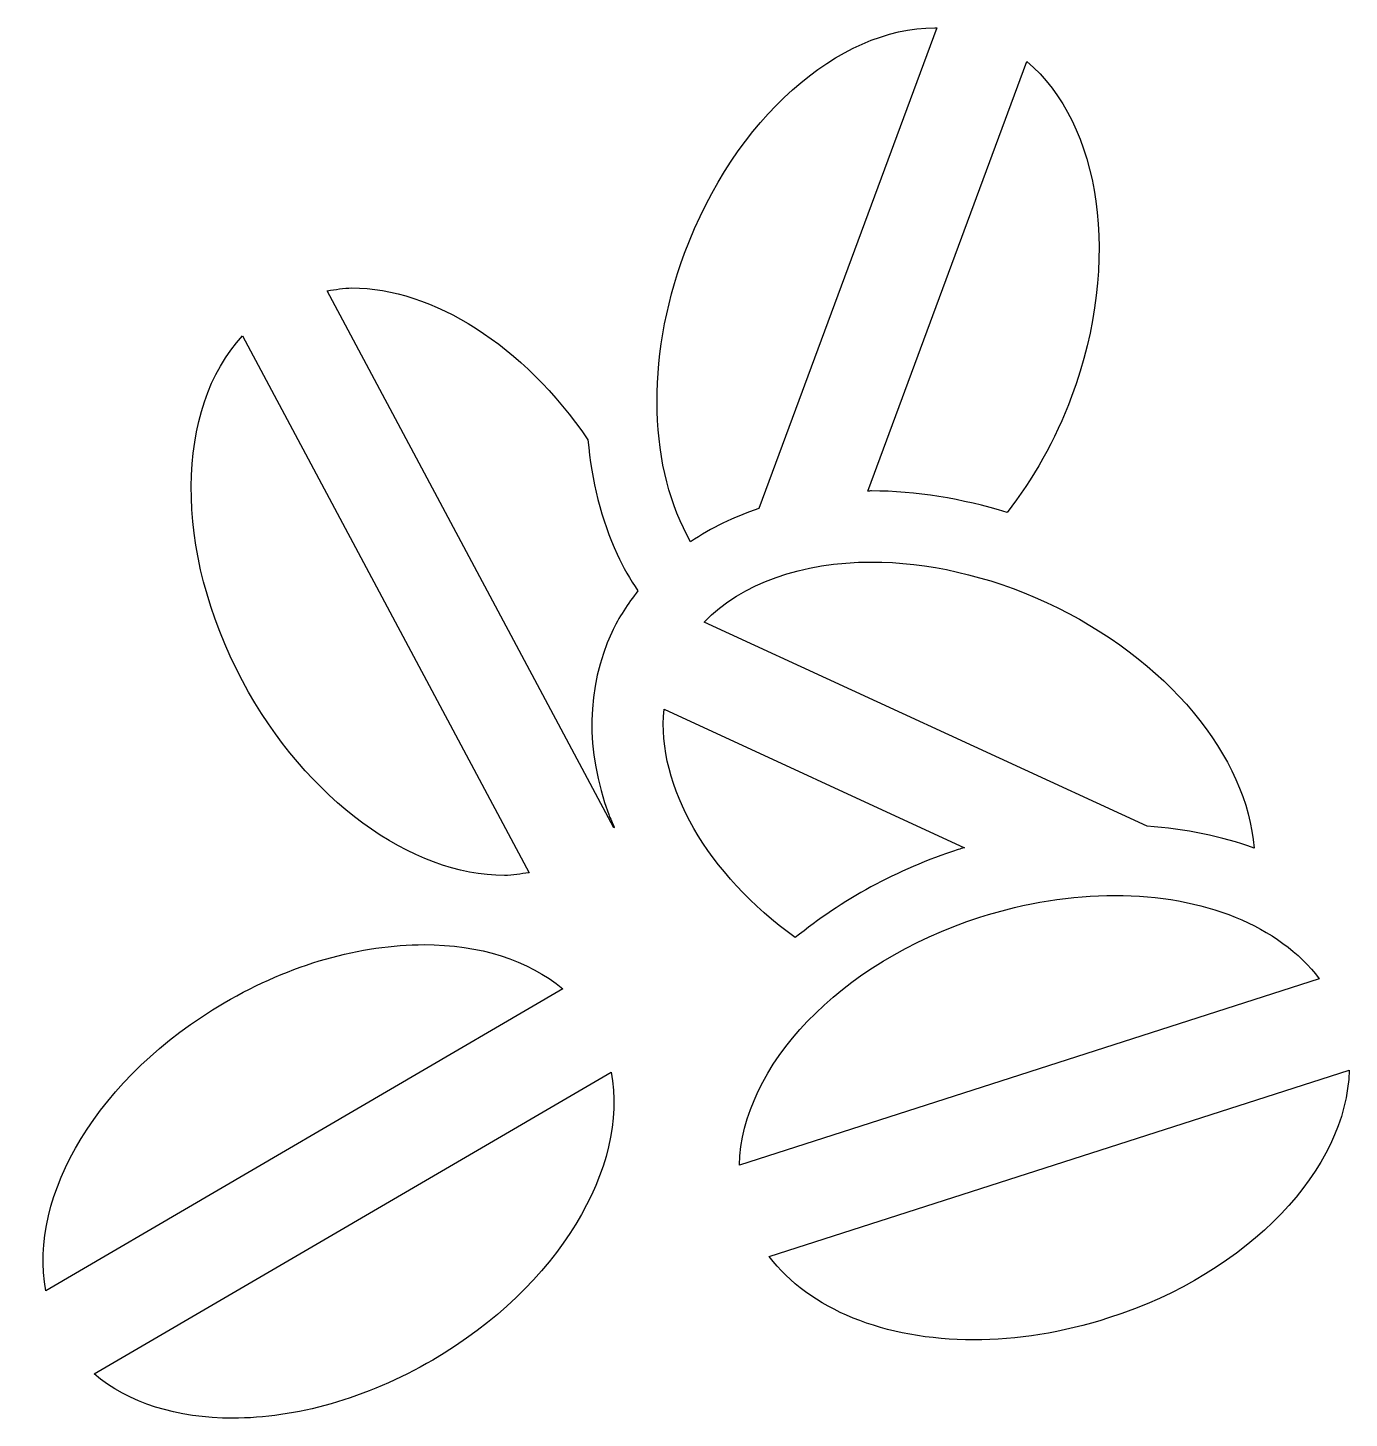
# Model space of a CAD drawing. Header units: centimetres. Extents: x -6.3 to 6.1, y -6.5 to 6.5.
import ezdxf

# ---------------------------------------------------------------- set-up
doc = ezdxf.new("R2010")
doc.units = ezdxf.units.CM
doc.header["$MEASUREMENT"] = 0
doc.layers.add('Layer 1', color=7, linetype='Continuous')

msp = doc.modelspace()

# ---------------------------------------------------------------- linework, layer by layer
at = {"layer": 'Layer 1'}
for points, knots in [([(0.5906, 2.01673), (0.5906, 2.01673), (2.26473, 6.53801), (2.26473, 6.53801), (2.26473, 6.53801), (2.25833, 6.53806), (2.25206, 6.53962), (2.24565, 6.53962), (2.24565, 6.53962), (1.344, 6.53954), (0.36174, 5.68965), (-0.10856, 4.41893), (-0.10856, 4.41893), (-0.48609, 3.40118), (-0.43691, 2.37547), (-0.05128, 1.70544), (-0.05128, 1.70544), (0.13978, 1.83462), (0.35465, 1.939), (0.5906, 2.01673)], [0, 0, 0, 0, 0.16666667, 0.16666667, 0.16666667, 0.16666667, 0.33333333, 0.33333333, 0.33333333, 0.33333333, 0.5, 0.5, 0.5, 0.5, 0.66666667, 0.66666667, 0.66666667, 0.66666667, 1, 1, 1, 1]), ([(1.65005, 2.18271), (2.06838, 2.18271), (2.50032, 2.10992), (2.92621, 1.98149), (2.92621, 1.98149), (3.1682, 2.29174), (3.37981, 2.65562), (3.53319, 3.07052), (3.53319, 3.07052), (4.00785, 4.3502), (3.80714, 5.64124), (3.11155, 6.22266), (3.11155, 6.22266), (3.11155, 6.22266), (1.61493, 2.18075), (1.61493, 2.18075), (1.61493, 2.18075), (1.62692, 2.18088), (1.63806, 2.18271), (1.65005, 2.18271)], [0, 0, 0, 0, 0.16666667, 0.16666667, 0.16666667, 0.16666667, 0.33333333, 0.33333333, 0.33333333, 0.33333333, 0.5, 0.5, 0.5, 0.5, 0.66666667, 0.66666667, 0.66666667, 0.66666667, 1, 1, 1, 1]), ([(-0.54779, 1.24362), (-0.61891, 1.35178), (-0.68667, 1.46423), (-0.74366, 1.58837), (-0.74366, 1.58837), (-0.89206, 1.91135), (-0.983, 2.27703), (-1.01785, 2.66456), (-1.01785, 2.66456), (-1.62348, 3.55464), (-2.48007, 4.09252), (-3.2381, 4.09246), (-3.2381, 4.09246), (-3.31734, 4.09246), (-3.39344, 4.07762), (-3.47011, 4.06568), (-3.47011, 4.06568), (-3.47011, 4.06568), (-0.77374, -0.98492), (-0.77374, -0.98492), (-0.77374, -0.98492), (-0.77218, -0.9832), (-0.77107, -0.981), (-0.76951, -0.97926), (-0.76951, -0.97926), (-0.78636, -0.93928), (-0.80742, -0.90007), (-0.82229, -0.85972), (-0.82229, -0.85972), (-1.04353, -0.25949), (-1.03322, 0.3331), (-0.79287, 0.8528), (-0.79287, 0.8528), (-0.72771, 0.99433), (-0.64212, 1.12226), (-0.54779, 1.24362)], [0, 0, 0, 0, 0.1, 0.1, 0.1, 0.1, 0.2, 0.2, 0.2, 0.2, 0.3, 0.3, 0.3, 0.3, 0.4, 0.4, 0.4, 0.4, 0.5, 0.5, 0.5, 0.5, 0.6, 0.6, 0.6, 0.6, 0.7, 0.7, 0.7, 0.7, 0.8, 0.8, 0.8, 0.8, 1, 1, 1, 1]), ([(-1.80332, -1.43481), (-1.72434, -1.43481), (-1.64846, -1.41997), (-1.57205, -1.40811), (-1.57205, -1.40811), (-1.57205, -1.40811), (-4.26823, 3.64239), (-4.26823, 3.64239), (-4.26823, 3.64239), (-4.89707, 2.9609), (-4.92538, 1.62719), (-4.26784, 0.39608), (-4.26784, 0.39608), (-3.66575, -0.73186), (-2.6701, -1.43481), (-1.80332, -1.43481)], [0, 0, 0, 0, 0.2, 0.2, 0.2, 0.2, 0.4, 0.4, 0.4, 0.4, 0.6, 0.6, 0.6, 0.6, 1, 1, 1, 1]), ([(1.64999, 1.51416), (0.99904, 1.51416), (0.43272, 1.31792), (0.07675, 0.95004), (0.07675, 0.95004), (0.07675, 0.95004), (4.24259, -0.97062), (4.24259, -0.97062), (4.24259, -0.97062), (4.60748, -0.99626), (4.94636, -1.06524), (5.25015, -1.17752), (5.25015, -1.17752), (5.18654, -0.32471), (4.43846, 0.60717), (3.29644, 1.13364), (3.29644, 1.13364), (2.73902, 1.39086), (2.16839, 1.51416), (1.64999, 1.51416)], [0, 0, 0, 0, 0.16666667, 0.16666667, 0.16666667, 0.16666667, 0.33333333, 0.33333333, 0.33333333, 0.33333333, 0.5, 0.5, 0.5, 0.5, 0.66666667, 0.66666667, 0.66666667, 0.66666667, 1, 1, 1, 1]), ([(2.46544, -1.19057), (2.48523, -1.18419), (2.50518, -1.17993), (2.52502, -1.17382), (2.52502, -1.17382), (2.52502, -1.17382), (-0.30189, 0.12959), (-0.30189, 0.12959), (-0.30189, 0.12959), (-0.37174, -0.59651), (0.10475, -1.41986), (0.93348, -2.01928), (0.93348, -2.01928), (1.36779, -1.6665), (1.88603, -1.37671), (2.46544, -1.19057)], [0, 0, 0, 0, 0.2, 0.2, 0.2, 0.2, 0.4, 0.4, 0.4, 0.4, 0.6, 0.6, 0.6, 0.6, 1, 1, 1, 1]), ([(3.93914, -1.62166), (3.53499, -1.62166), (3.10327, -1.68767), (2.67012, -1.827), (2.67012, -1.827), (1.34085, -2.25412), (0.43013, -3.23207), (0.40746, -4.15877), (0.40746, -4.15877), (0.40746, -4.15877), (5.86372, -2.40591), (5.86372, -2.40591), (5.86372, -2.40591), (5.48706, -1.90714), (4.77441, -1.62163), (3.93914, -1.62166)], [0, 0, 0, 0, 0.2, 0.2, 0.2, 0.2, 0.4, 0.4, 0.4, 0.4, 0.6, 0.6, 0.6, 0.6, 1, 1, 1, 1]), ([(-2.56, -2.08515), (-3.14883, -2.08515), (-3.8128, -2.26493), (-4.43979, -2.63157), (-4.43979, -2.63157), (-5.62163, -3.32049), (-6.28804, -4.44735), (-6.11902, -5.34064), (-6.11902, -5.34064), (-6.11902, -5.34064), (-1.25481, -2.50195), (-1.25481, -2.50195), (-1.25481, -2.50195), (-1.58038, -2.22657), (-2.04031, -2.08515), (-2.56, -2.08515)], [0, 0, 0, 0, 0.2, 0.2, 0.2, 0.2, 0.4, 0.4, 0.4, 0.4, 0.6, 0.6, 0.6, 0.6, 1, 1, 1, 1]), ([(0.68765, -5.01803), (1.06349, -5.5169), (1.77591, -5.80249), (2.61138, -5.80249), (2.61138, -5.80249), (3.01585, -5.80249), (3.44786, -5.7364), (3.88146, -5.59694), (3.88146, -5.59694), (5.21141, -5.17027), (6.12275, -4.19195), (6.145, -3.2653), (6.145, -3.2653), (6.145, -3.2653), (0.68765, -5.01803), (0.68765, -5.01803)], [0, 0, 0, 0, 0.2, 0.2, 0.2, 0.2, 0.4, 0.4, 0.4, 0.4, 0.6, 0.6, 0.6, 0.6, 1, 1, 1, 1]), ([(-5.6651, -6.12275), (-5.33998, -6.39821), (-4.88016, -6.53963), (-4.36028, -6.53963), (-4.36028, -6.53963), (-3.77124, -6.53963), (-3.1066, -6.35966), (-2.47854, -5.9926), (-2.47854, -5.9926), (-1.29564, -5.30304), (-0.62942, -4.17586), (-0.79976, -3.28313), (-0.79976, -3.28313), (-0.79976, -3.28313), (-5.6651, -6.12275), (-5.6651, -6.12275)], [0, 0, 0, 0, 0.2, 0.2, 0.2, 0.2, 0.4, 0.4, 0.4, 0.4, 0.6, 0.6, 0.6, 0.6, 1, 1, 1, 1])]:
    msp.add_open_spline(points, degree=3, knots=knots, dxfattribs=at)

doc.saveas('drawing.dxf')
